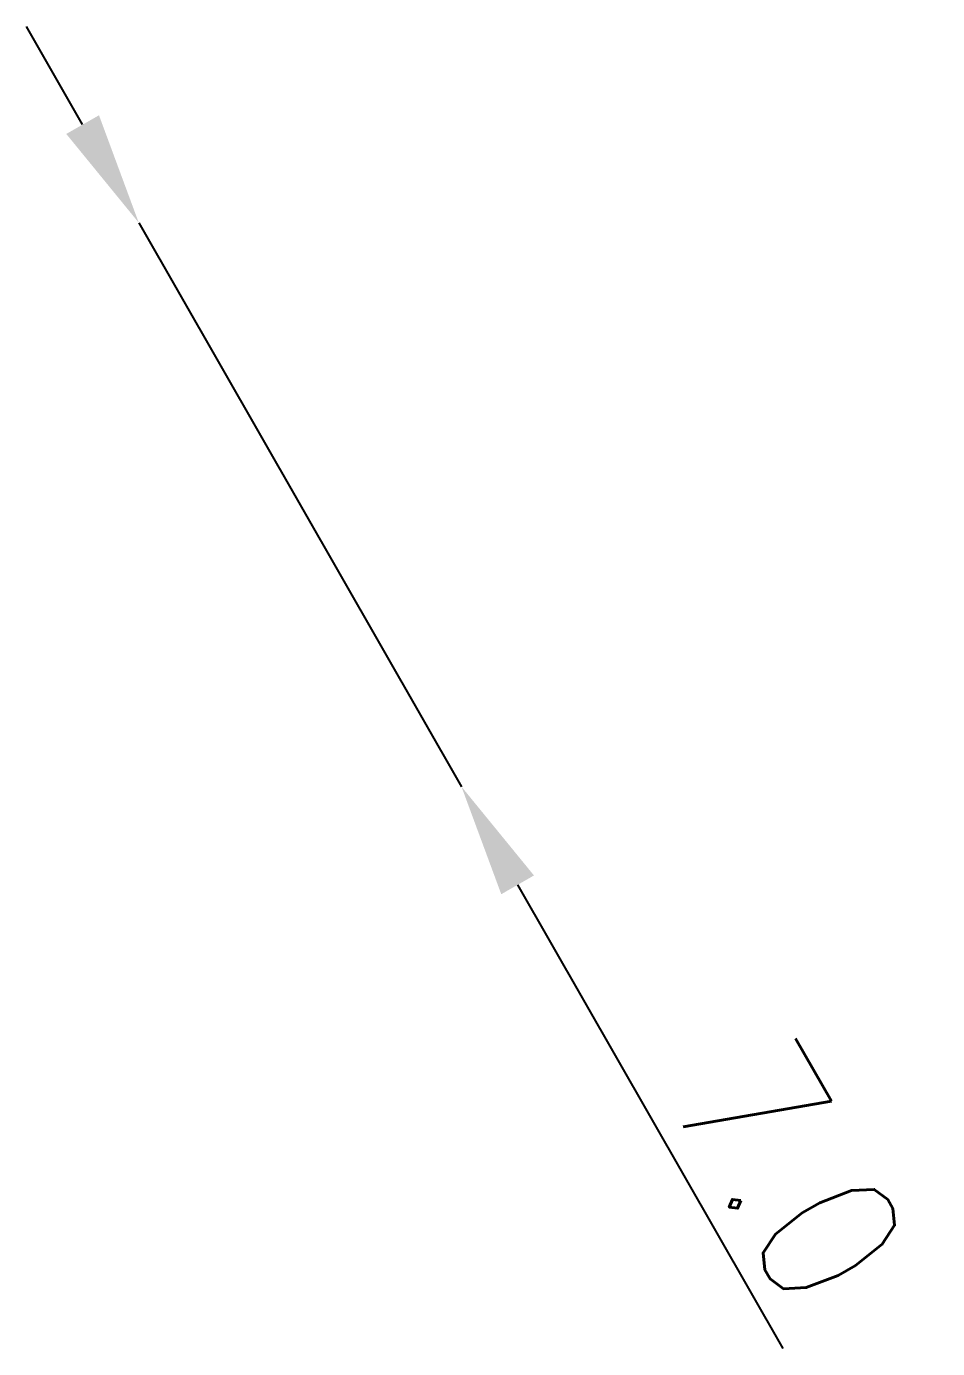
# Model space of a CAD drawing. Header units: millimetres. Extents: x 161035 to 161913, y 121036 to 121964.
# Drawn here: x 161660.7 to 161670.36, y 121801.3 to 121815.32 of the extents above; entities that cross this region are included whole.
import ezdxf

# ---------------------------------------------------------------- set-up
doc = ezdxf.new("R2010")
doc.units = ezdxf.units.MM
doc.layers.get('Defpoints').update_dxf_attribs({"linetype": 'CONTINUOUS'})
doc.layers.add('W0008', color=7, linetype='CONTINUOUS')
doc.styles.get("Standard").update_dxf_attribs({"font": 'romans.shx', "width": 0.85})
doc.dimstyles.get("Standard").update_dxf_attribs({"dimtxt": 1.5, "dimasz": 1.2, "dimexe": 0.625, "dimexo": 0.625, "dimgap": 0.25, "dimtad": 1, "dimdec": 1, "dimzin": 0, "dimdsep": 46, "dimtxsty": 'Standard', "dimcen": -0.5, "dimadec": 0, "dimazin": 0, "dimtfac": 1, "dimtdec": 1, "dimtmove": 0, "dimatfit": 3, "dimfxl": 0, "dimtolj": 1, "dimtzin": 0, "dimarcsym": 0})

# ---------------------------------------------------------------- blocks, each defined once
blk = doc.blocks.new('*D9')
at = {"layer": 'Defpoints', "color": 0, "transparency": 16777216}
for p in [(161661.89, 121813.241), (161665.314, 121807.257), (161665.314, 121807.257)]:
    blk.add_point(p, dxfattribs=at)
at = {"layer": 'W0008', "color": 0, "lineweight": -2, "transparency": 16777216}
for p, q in [((161661.294, 121814.282), (161660.698, 121815.324)), ((161661.89, 121813.241), (161665.314, 121807.257)), ((161665.91, 121806.215), (161668.725, 121801.295))]:
    blk.add_line(p, q, dxfattribs=at)
at = {"layer": 'W0008', "color": 0, "transparency": 16777216}
for points in [[(161661.468, 121814.381), (161661.121, 121814.183), (161661.89, 121813.241)], [(161666.083, 121806.315), (161665.736, 121806.116), (161665.314, 121807.257)]]:
    blk.add_solid(points, dxfattribs=at)
at = {"layer": 'W0008', "color": 0, "transparency": 16777216, "insert": (161668.805, 121803.168), "char_height": 1.5, "attachment_point": 5, "rotation": 299.7766}
blk.add_mtext('\\A1;7.0', dxfattribs=at)

msp = doc.modelspace()

# ---------------------------------------------------------------- dimensions: what is measured, and where the dimension line sits
at = {"layer": 'W0008', "color": 253}
dim = msp.add_linear_dim(base=(161665.314, 121807.257), p1=(161661.89, 121813.241), p2=(161665.314, 121807.257), angle=119.7766, text='7.0', dimstyle='Standard', override={"dimatfit": 0}, dxfattribs=at)
dim.commit()
dim.dimension.update_dxf_attribs({"geometry": '*D9', "text_midpoint": (161667.937, 121802.672), "dimtype": 160})

doc.saveas('drawing.dxf')
